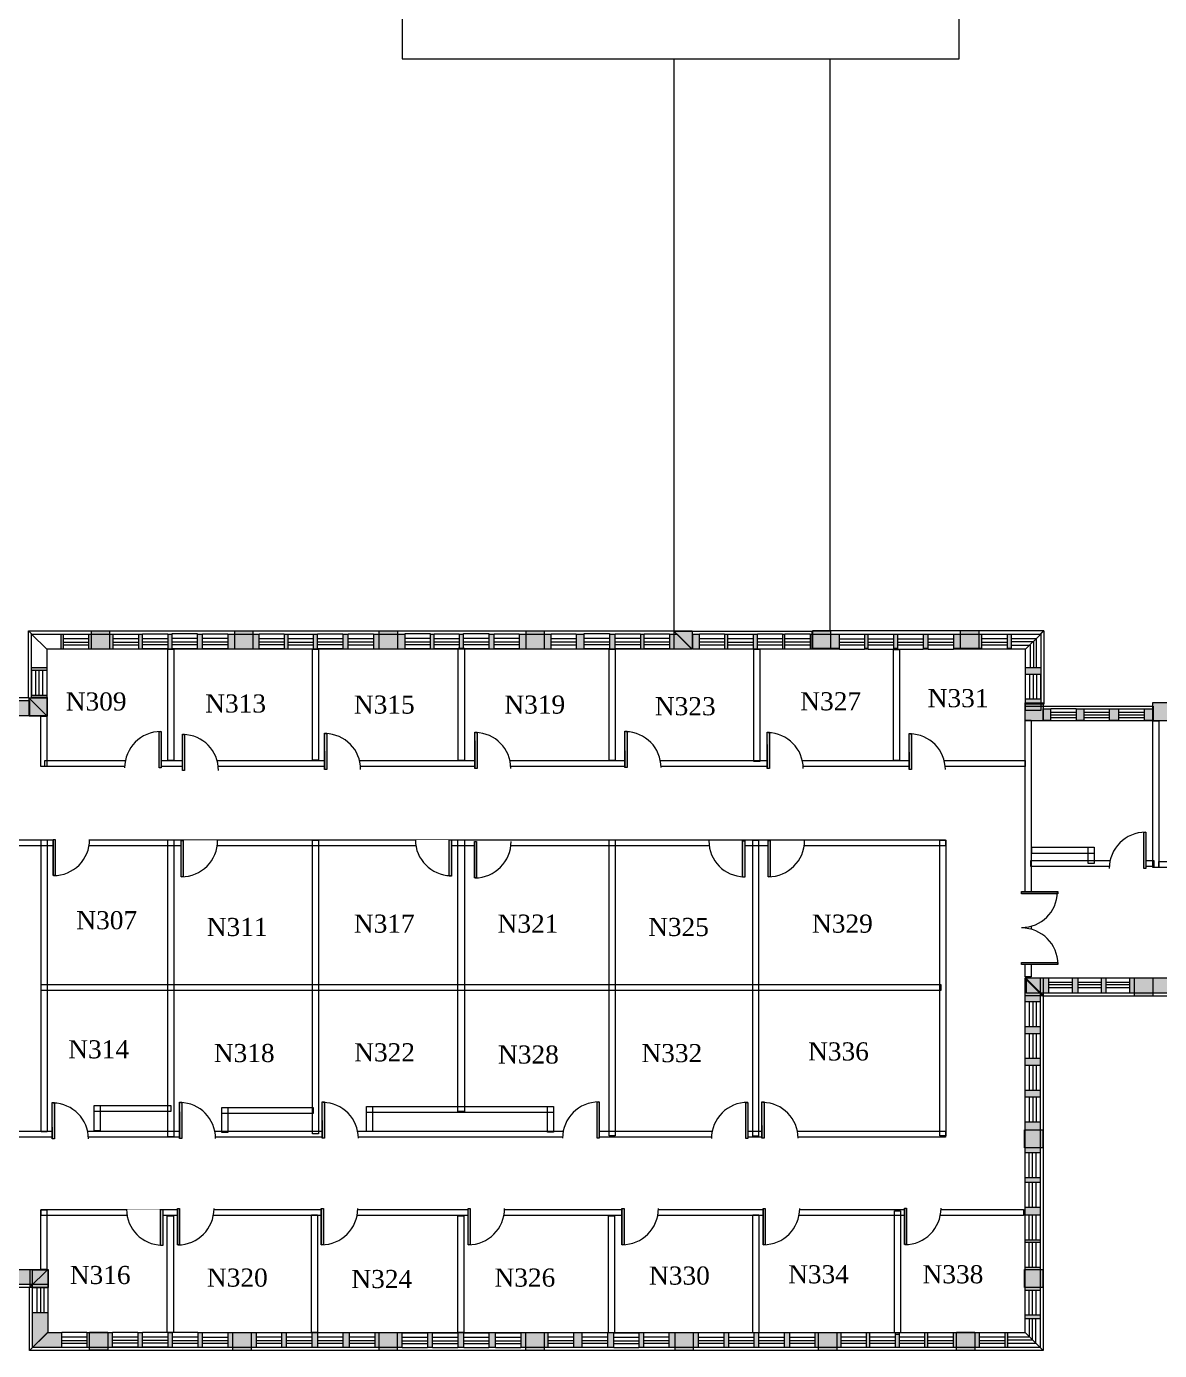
# Model space of a CAD drawing. Header units: inches. Extents: x -1965 to 2413, y -2287 to 2152.
# Drawn here: x -1123 to 1, y -1929 to -616 of the extents above; entities that cross this region are included whole.
import ezdxf

# ---------------------------------------------------------------- set-up
doc = ezdxf.new("R2010")
doc.units = ezdxf.units.IN
doc.header["$LTSCALE"] = 96
doc.header["$MEASUREMENT"] = 0
doc.layers.add('None', color=7, linetype='Continuous', lineweight=5)
doc.styles.add('Times', font='Times')

# ---------------------------------------------------------------- blocks, each defined once
blk = doc.blocks.new("1'6 Pier")
at = {"layer": 'None', "linetype": 'Continuous', "lineweight": 5}
blk.add_hatch(color=255, dxfattribs=at).paths.add_polyline_path([(-9, 9), (9, 9), (9, -9), (-9, -9)])
at = {"layer": 'None', "color": 7, "linetype": 'Continuous', "lineweight": 5}
blk.add_lwpolyline([(-9, 9), (9, 9), (9, -9), (-9, -9)], close=True, dxfattribs=at)
blk = doc.blocks.new("3' dr lh")
at = {"color": 7, "linetype": 'Continuous', "lineweight": 5}
blk.add_wipeout([(-18, 18.1), (-11, 17.4), (-4.2, 15.4), (2, 12.1), (7.5, 7.6), (11.9, 2.1), (15.3, -4.1), (17.3, -10.9), (18, -17.9), (-18, -17.9)], dxfattribs=at).dxf.layer = 'None'
at = {"layer": 'None', "linetype": 'Continuous', "lineweight": 5}
blk.add_hatch(color=255, dxfattribs=at).paths.add_polyline_path([(-18, -16.1), (18, -16.1), (18, -18.1), (-18, -18.1)])
at = {"layer": 'None', "color": 7, "linetype": 'Continuous', "lineweight": 5}
blk.add_lwpolyline([(-18, -16.1), (18, -16.1), (18, -18.1), (-18, -18.1)], close=True, dxfattribs=at)
blk.add_arc((-18, -17.9), 36, 0, 90, dxfattribs=at)
blk = doc.blocks.new('*U4')
at = {"color": 7, "linetype": 'Continuous', "lineweight": 5}
blk.add_wipeout([(18, 0), (11, 0.7), (4.2, 2.7), (-2, 6.1), (-7.5, 10.5), (-11.9, 16), (-15.3, 22.2), (-17.3, 29), (-18, 36), (18, 36)], dxfattribs=at).dxf.layer = 'None'
at = {"layer": 'None', "linetype": 'Continuous', "lineweight": 5}
blk.add_hatch(color=255, dxfattribs=at).paths.add_polyline_path([(18, 34.2), (-18, 34.2), (-18, 36.2), (18, 36.2)])
at = {"layer": 'None', "color": 7, "linetype": 'Continuous', "lineweight": 5}
blk.add_lwpolyline([(18, 34.2), (-18, 34.2), (-18, 36.2), (18, 36.2)], close=True, dxfattribs=at)
blk.add_arc((18, 36), 36, 180, 270, dxfattribs=at)
blk = doc.blocks.new('*U5')
at = {"color": 7, "linetype": 'Continuous', "lineweight": 5}
blk.add_wipeout([(-17.5, -35.4), (-16.7, -28.5), (-14.6, -22), (-11.3, -16), (-6.9, -10.7), (-1.5, -6.4), (4.6, -3.1), (11.2, -1.2), (18, -0.5), (18, -36)], dxfattribs=at).dxf.layer = 'None'
at = {"layer": 'None', "linetype": 'Continuous', "lineweight": 5}
blk.add_hatch(color=255, dxfattribs=at).paths.add_polyline_path([(-18, -36.2), (-18, -34), (18, -34), (18, -36.2)])
at = {"layer": 'None', "color": 7, "linetype": 'Continuous', "lineweight": 5}
blk.add_lwpolyline([(-18, -36.2), (-18, -34), (18, -34), (18, -36.2)], close=True, dxfattribs=at)
blk.add_arc((18, -36), 35.5, 90, 178.9999, dxfattribs=at)
blk = doc.blocks.new("6' dbl")
at = {"layer": 'None', "color": 7}
blk.add_blockref('*U4', (0, 0), dxfattribs=at)
blk.add_blockref('*U5', (0, 0), dxfattribs=at)
blk = doc.blocks.new("1'-11' wind")
at = {"color": 7, "linetype": 'Continuous', "lineweight": 5}
blk.add_wipeout([(-11.5, 7.5), (11.5, 7.5), (11.5, -7.5), (-11.5, -7.5)], dxfattribs=at).dxf.layer = 'None'
at = {"layer": 'None', "color": 7, "linetype": 'Continuous', "lineweight": 5}
blk.add_lwpolyline([(-11.5, 7.5), (11.5, 7.5), (11.5, -7.5), (-11.5, -7.5)], close=True, dxfattribs=at)
at = {"color": 7, "linetype": 'Continuous', "lineweight": 5}
blk.add_wipeout([(-11.5, 3.125), (11.5, 3.125), (11.5, -2.25), (-11.5, -2.25)], dxfattribs=at).dxf.layer = 'None'
at = {"layer": 'None', "color": 7, "linetype": 'Continuous', "lineweight": 5}
blk.add_line((-11.5, 0.875), (11.5, 0.875), dxfattribs=at)
blk.add_lwpolyline([(-11.5, 3.125), (11.5, 3.125), (11.5, -2.25), (-11.5, -2.25)], close=True, dxfattribs=at)
blk = doc.blocks.new("2'-1 wind")
at = {"color": 7, "linetype": 'Continuous', "lineweight": 5}
blk.add_wipeout([(7.5, 12.5), (7.5, -12.5), (-7.5, -12.5), (-7.5, 12.5)], dxfattribs=at).dxf.layer = 'None'
at = {"layer": 'None', "color": 7, "linetype": 'Continuous', "lineweight": 5}
blk.add_lwpolyline([(7.5, 12.5), (7.5, -12.5), (-7.5, -12.5), (-7.5, 12.5)], close=True, dxfattribs=at)
at = {"color": 7, "linetype": 'Continuous', "lineweight": 5}
blk.add_wipeout([(-3.5, 12.5), (3, 12.5), (3, -12.5), (-3.5, -12.5)], dxfattribs=at).dxf.layer = 'None'
at = {"layer": 'None', "color": 7, "linetype": 'Continuous', "lineweight": 5}
blk.add_line((-0.5, 12.5), (-0.5, -12.5), dxfattribs=at)
blk.add_lwpolyline([(-3.5, 12.5), (3, 12.5), (3, -12.5), (-3.5, -12.5)], close=True, dxfattribs=at)
blk = doc.blocks.new("3' dr rh")
at = {"color": 7, "linetype": 'Continuous', "lineweight": 5}
blk.add_wipeout([(-17, 17.5), (-10.2, 16.7), (-3.6, 14.6), (2.4, 11.3), (7.7, 6.9), (12, 1.5), (15.2, -4.6), (17.2, -11.2), (17.9, -18), (-17.6, -18)], dxfattribs=at).dxf.layer = 'None'
at = {"layer": 'None', "linetype": 'Continuous', "lineweight": 5}
blk.add_hatch(color=255, dxfattribs=at).paths.add_polyline_path([(-17.9, 18), (-15.6, 18), (-15.6, -18), (-17.9, -18)])
at = {"layer": 'None', "color": 7, "linetype": 'Continuous', "lineweight": 5}
blk.add_lwpolyline([(-17.9, 18), (-15.6, 18), (-15.6, -18), (-17.9, -18)], close=True, dxfattribs=at)
blk.add_arc((-17.6, -18), 35.5, 0, 88.9999, dxfattribs=at)

msp = doc.modelspace()

# ---------------------------------------------------------------- linework, layer by layer
at = {"layer": 'None', "color": 7, "linetype": 'Continuous', "lineweight": 5}
for points in [[(-132.5, -1350), (-1104.5, -1350), (-1104.5, -1344), (-132.5, -1344)], [(-211.5, -1428.5), (-1484, -1428.5), (-1484, -1422.5), (-211.5, -1422.5)], [(-1108, -1712), (-1108, -1422.5), (-1102, -1422.5), (-1102, -1712)], [(-976.6, -1422.5), (-976.6, -1717), (-982.6, -1717), (-982.6, -1422.5)], [(-833, -1423), (-833, -1714), (-839, -1714), (-839, -1423)], [(-695, -1692), (-695, -1422.5), (-688.5, -1422.5), (-688.5, -1692)], [(-539, -1422.5), (-539, -1716), (-545, -1716), (-545, -1422.5)], [(-397, -1423), (-397, -1716.5), (-402.5, -1716.5), (-402.5, -1423)], [(-211, -1423), (-211, -1716), (-217, -1716), (-217, -1423)], [(-126, -1430), (-64, -1430), (-64, -1436), (-126, -1436)], [(-64, -1430), (-64, -1446), (-70, -1446), (-70, -1430)], [(-5, -1449), (-127, -1449), (-127, -1443), (-5, -1443)], [(331.2, -1450), (0, -1450), (0, -1444), (331.2, -1444)], [(-216, -1572), (-1108, -1572), (-1108, -1566), (-216, -1566)], [(-785.4, -1711.9), (-785.4, -1686.9), (-779.4, -1686.9), (-779.4, -1711.9)], [(-785.4, -1686.9), (-600, -1686.9), (-600, -1692.9), (-785.4, -1692.9)], [(-600, -1687), (-600, -1712.5), (-606, -1712.5), (-606, -1687)], [(-211.5, -1717.5), (-1482, -1717.5), (-1482, -1711.5), (-211.5, -1711.5)]]:
    msp.add_lwpolyline(points, close=True, dxfattribs=at)

# ---------------------------------------------------------------- texts
at = {"layer": 'None', "color": 7, "char_height": 17.96, "attachment_point": 1, "style": 'Times'}
for s, insert in [('N331', (-229.1, -1273.1)), ('N309', (-1083.7, -1276.4)), ('N313', (-945.4, -1278.4)), ('N315', (-798, -1279.5)), ('N319', (-648.8, -1279.5)), ('N323', (-499.6, -1281.1)), ('N327', (-355.4, -1276.2)), ('N307', (-1073.2, -1493.3)), ('N317', (-798, -1496.7)), ('N321', (-655.5, -1496.7)), ('N329', (-343.8, -1496.7)), ('N311', (-943.9, -1500)), ('N325', (-506.3, -1500)), ('N314', (-1081.2, -1621.3)), ('N318', (-936.9, -1625)), ('N322', (-797.7, -1624.3)), ('N328', (-655.1, -1626.5)), ('N332', (-512.9, -1625.1)), ('N336', (-347.7, -1623.4)), ('N316', (-1079.7, -1845.1)), ('N320', (-943.7, -1847.7)), ('N324', (-800.5, -1849.1)), ('N326', (-658.6, -1847.7)), ('N330', (-505.4, -1845.7)), ('N334', (-367.5, -1844.4)), ('N338', (-234.2, -1844.4))]:
    msp.add_mtext(s, dxfattribs=dict(at, insert=insert))

# ---------------------------------------------------------------- wipeouts: each hides what was drawn before it
at = {"color": 7, "linetype": 'Continuous', "lineweight": 5}
for points in [[(-1002, 1440), (-1002, 582), (-750, 582), (-750, 396), (-1884, 396), (-1884, -12), (-750, -12), (-750, -648), (-198, -648), (-198, -66), (-156, -66), (-156, 456), (-192, 456), (-192, 1038), (-750, 1038), (-750, 708), (-864, 708), (-864, 1440)], [(-1269.5, -1281.5), (-1102, -1281.5), (-1102, -1299.5), (-1269.5, -1299.5)], [(-132.5, -1290), (-5.5, -1290), (-5.5, -1304.5), (-132.5, -1304.5)], [(-132, -1559.5), (279, -1559.5), (261, -1577.5), (-114, -1577.5)]]:
    msp.add_wipeout(points, dxfattribs=at).dxf.layer = 'None'

# ---------------------------------------------------------------- next in the draw order: linework, layer by layer
at = {"layer": 'None', "color": 7, "linetype": 'Continuous', "lineweight": 5}
for points in [[(-1002, 1440), (-1002, 582), (-750, 582), (-750, 396), (-1884, 396), (-1884, -12), (-750, -12), (-750, -648), (-198, -648), (-198, -66), (-156, -66), (-156, 456), (-192, 456), (-192, 1038), (-750, 1038), (-750, 708), (-864, 708), (-864, 1440)], [(-1269.5, -1281.5), (-1102, -1281.5), (-1102, -1299.5), (-1269.5, -1299.5)], [(-132.5, -1290), (-5.5, -1290), (-5.5, -1304.5), (-132.5, -1304.5)], [(0, -1304.5), (0, -1450), (-6, -1450), (-6, -1304.5)], [(-132, -1559.5), (279, -1559.5), (261, -1577.5), (-114, -1577.5)]]:
    msp.add_lwpolyline(points, close=True, dxfattribs=at)

# ---------------------------------------------------------------- next in the draw order: block references
at = {"layer": 'None', "color": 7}
for name, p in [("1'6 Pier", (3, -1295.5)), ("3' dr rh", (-950.2, -1335.7)), ("3' dr rh", (-660.3, -1333.8)), ("3' dr rh", (-511.4, -1332.9)), ("3' dr rh", (-370.4, -1333.9)), ("3' dr rh", (-229.5, -1335)), ("1'6 Pier", (-15, -1568.5)), ("3' dr rh", (-1079.1, -1701.1)), ("3' dr rh", (-953.1, -1700.6)), ("3' dr rh", (-811.5, -1700.5)), ("3' dr rh", (-375.5, -1700.5))]:
    msp.add_blockref(name, p, dxfattribs=at)
for name, p, rotation in [("3' dr lh", (-31, -1433), 90), ("3' dr lh", (-1078.1, -1440.1), -90), ("3' dr lh", (-951.2, -1441.2), -90), ("3' dr rh", (-719.1, -1440.6), 180), ("3' dr lh", (-660.2, -1442.3), -90), ("3' dr rh", (-428.2, -1441.7), 180), ("3' dr lh", (-369.3, -1441.3), -90), ("3' dr lh", (-573, -1700.5), 90), ("3' dr lh", (-425.4, -1700.9), 90)]:
    msp.add_blockref(name, p, dxfattribs=dict(at, rotation=rotation))

# ---------------------------------------------------------------- next in the draw order: linework, layer by layer
at = {"layer": 'None', "color": 7, "linetype": 'Continuous', "lineweight": 5}
for points in [[(-1055.5, -1711), (-1055.5, -1686), (-1049.5, -1686), (-1049.5, -1711)], [(-1055.5, -1686), (-979.5, -1686), (-979.5, -1692), (-1055.5, -1692)], [(-928.9, -1712.9), (-928.9, -1687.9), (-922.9, -1687.9), (-922.9, -1712.9)], [(-928.9, -1687.9), (-838.4, -1687.9), (-838.4, -1693.9), (-928.9, -1693.9)]]:
    msp.add_lwpolyline(points, close=True, dxfattribs=at)

# ---------------------------------------------------------------- next in the draw order: wipeouts: each hides what was drawn before it
at = {"color": 7, "linetype": 'Continuous', "lineweight": 5}
for points in [[(-480.5, -648), (-326, -648), (-326, -1216), (-480.5, -1216)], [(-132.5, -1911), (-132.5, -1560), (-114.5, -1578), (-114.5, -1929)]]:
    msp.add_wipeout(points, dxfattribs=at).dxf.layer = 'None'

# ---------------------------------------------------------------- next in the draw order: hatches: boundary and pattern name
at = {"layer": 'None', "linetype": 'Continuous', "lineweight": 5}
msp.add_hatch(color=255, dxfattribs=at).paths.add_polyline_path([(261.5, -1574.5), (-131, -1574.5), (-131, -1559.5), (261.5, -1559.5)])

# ---------------------------------------------------------------- next in the draw order: linework, layer by layer
at = {"layer": 'None', "color": 7, "linetype": 'Continuous', "lineweight": 5}
for points in [[(-480.5, -648), (-326, -648), (-326, -1216), (-480.5, -1216)], [(-132.5, -1558.5), (-132.5, -1304), (-126.5, -1304), (-126.5, -1558.5)], [(-132.5, -1911), (-132.5, -1560), (-114.5, -1578), (-114.5, -1929)], [(261.5, -1574.5), (-131, -1574.5), (-131, -1559.5), (261.5, -1559.5)]]:
    msp.add_lwpolyline(points, close=True, dxfattribs=at)

# ---------------------------------------------------------------- next in the draw order: block references
at = {"layer": 'None', "color": 7}
for p in [(-124, -1719), (-124, -1857.5)]:
    msp.add_blockref("1'6 Pier", p, dxfattribs=at)

# ---------------------------------------------------------------- next in the draw order: block references
at = {"layer": 'None', "color": 7, "rotation": 180}
msp.add_blockref("6' dbl", (-118, -1510), dxfattribs=at)
at = {"layer": 'None', "color": 7}
msp.add_blockref("1'-11' wind", (-40.5, -1567), dxfattribs=at)

# ---------------------------------------------------------------- next in the draw order: wipeouts: each hides what was drawn before it
at = {"color": 7, "linetype": 'Continuous', "lineweight": 5}
for points in [[(-463, -1233.5), (-1102.5, -1233.5), (-1120.5, -1215.5), (-481, -1215.5)], [(-343, -1215), (-114, -1215), (-132, -1233), (-343, -1233)], [(-1101.5, -1911), (-132.5, -1911), (-114.5, -1929), (-1119.5, -1929)]]:
    msp.add_wipeout(points, dxfattribs=at).dxf.layer = 'None'

# ---------------------------------------------------------------- next in the draw order: hatches: boundary and pattern name
at = {"layer": 'None', "linetype": 'Continuous', "lineweight": 211}
msp.add_hatch(color=255, dxfattribs=at).paths.add_polyline_path([(-117.5, -1559.5), (-117.5, -1926), (-132.5, -1911), (-132.5, -1559.5)])

# ---------------------------------------------------------------- next in the draw order: linework, layer by layer
at = {"layer": 'None', "color": 7, "linetype": 'Continuous', "lineweight": 5}
for points in [[(-463, -1233.5), (-1102.5, -1233.5), (-1120.5, -1215.5), (-481, -1215.5)], [(-343, -1215), (-114, -1215), (-132, -1233), (-343, -1233)], [(-117.5, -1559.5), (-117.5, -1926), (-132.5, -1911), (-132.5, -1559.5)], [(-256, -1790.5), (-256, -1913), (-262, -1913), (-262, -1790.5)], [(-1101.5, -1911), (-132.5, -1911), (-114.5, -1929), (-1119.5, -1929)]]:
    msp.add_lwpolyline(points, close=True, dxfattribs=at)

# ---------------------------------------------------------------- next in the draw order: block references
at = {"layer": 'None', "color": 7}
for name, p in [("1'6 Pier", (-1049.2, -1224.5)), ("1'6 Pier", (-907.2, -1224.5)), ("1'6 Pier", (-763.8, -1224.5)), ("1'6 Pier", (-618.2, -1224.5)), ("1'6 Pier", (-334.5, -1224.5)), ("1'6 Pier", (-187.5, -1224)), ("1'-11' wind", (-68.5, -1567)), ("1'6 Pier", (-1051, -1919.8)), ("1'6 Pier", (-909, -1920)), ("1'6 Pier", (-764, -1920)), ("1'6 Pier", (-618.5, -1920)), ("1'6 Pier", (-470.5, -1920)), ("1'6 Pier", (-328.2, -1920)), ("1'6 Pier", (-191.4, -1919.9))]:
    msp.add_blockref(name, p, dxfattribs=at)

# ---------------------------------------------------------------- next in the draw order: block references
for name, p in [("1'-11' wind", (-97.5, -1567)), ("2'-1 wind", (-125, -1745.2)), ("2'-1 wind", (-125, -1807)), ("2'-1 wind", (-125, -1881.5))]:
    msp.add_blockref(name, p, dxfattribs=at)

# ---------------------------------------------------------------- next in the draw order: wipeouts: each hides what was drawn before it
at = {"color": 7, "linetype": 'Continuous', "lineweight": 5}
for points in [[(-1102.5, -1233.5), (-1102.5, -1299.5), (-1120.5, -1281.5), (-1120.5, -1215.5)], [(-114, -1215.5), (-114, -1288), (-132, -1288), (-132, -1233.5)], [(-1101.5, -1848.5), (-1101.5, -1911), (-1119.5, -1929), (-1119.5, -1866.5)]]:
    msp.add_wipeout(points, dxfattribs=at).dxf.layer = 'None'

# ---------------------------------------------------------------- next in the draw order: hatches: boundary and pattern name
at = {"layer": 'None', "linetype": 'Continuous', "lineweight": 211}
for points in [[(-1117.5, -1281.5), (-1117.5, -1218.5), (-1102.5, -1233.5), (-1102.5, -1281.5)], [(-117, -1218.5), (-117, -1294.5), (-132, -1294.5), (-132, -1233.5)], [(-1252, -1284.5), (-1119.5, -1284.5), (-1119.5, -1299.5), (-1252, -1299.5)], [(-117.5, -1926), (-1116.8, -1926), (-1101.8, -1911), (-132.5, -1911)]]:
    msp.add_hatch(color=255, dxfattribs=at).paths.add_polyline_path(points)
at = {"layer": 'None', "linetype": 'Continuous', "lineweight": 5}
for points in [[(-1117.5, -1218.5), (-477.5, -1218.5), (-462.5, -1233.5), (-1102.5, -1233.5)], [(-462, -1218.5), (-117, -1218.5), (-132, -1233.5), (-462, -1233.5)], [(-114.5, -1292.6), (-6.1, -1292.6), (-6.1, -1304.3), (-114.5, -1304.3)]]:
    msp.add_hatch(color=255, dxfattribs=at).paths.add_polyline_path(points)

# ---------------------------------------------------------------- next in the draw order: linework, layer by layer
at = {"layer": 'None', "color": 7, "linetype": 'Continuous', "lineweight": 5}
for points in [[(-1102.5, -1233.5), (-1102.5, -1299.5), (-1120.5, -1281.5), (-1120.5, -1215.5)], [(-1117.5, -1281.5), (-1117.5, -1218.5), (-1102.5, -1233.5), (-1102.5, -1281.5)], [(-1117.5, -1218.5), (-477.5, -1218.5), (-462.5, -1233.5), (-1102.5, -1233.5)], [(-462, -1218.5), (-117, -1218.5), (-132, -1233.5), (-462, -1233.5)], [(-114, -1215.5), (-114, -1288), (-132, -1288), (-132, -1233.5)], [(-117, -1218.5), (-117, -1294.5), (-132, -1294.5), (-132, -1233.5)], [(-1252, -1284.5), (-1119.5, -1284.5), (-1119.5, -1299.5), (-1252, -1299.5)], [(-114.5, -1292.6), (-6.1, -1292.6), (-6.1, -1304.3), (-114.5, -1304.3)], [(-1102.5, -1300), (-1102.5, -1350), (-1108.5, -1350), (-1108.5, -1300)], [(-1101.5, -1848.5), (-1101.5, -1911), (-1119.5, -1929), (-1119.5, -1866.5)], [(-117.5, -1926), (-1116.8, -1926), (-1101.8, -1911), (-132.5, -1911)]]:
    msp.add_lwpolyline(points, close=True, dxfattribs=at)

# ---------------------------------------------------------------- next in the draw order: block references
at = {"layer": 'None', "color": 7}
for name, p in [("1'6 Pier", (-1111, -1290.8)), ("1'6 Pier", (-123.5, -1295.6)), ("1'6 Pier", (-123.5, -1568.4)), ("2'-1 wind", (-125, -1774.7)), ("2'-1 wind", (-125, -1834.2))]:
    msp.add_blockref(name, p, dxfattribs=at)

# ---------------------------------------------------------------- next in the draw order: linework, layer by layer
at = {"layer": 'None', "color": 7, "linetype": 'Continuous', "lineweight": 5}
msp.add_lwpolyline([(-1108, -1789), (-134, -1789), (-134, -1795), (-1108, -1795)], close=True, dxfattribs=at)

# ---------------------------------------------------------------- next in the draw order: block references
at = {"layer": 'None', "color": 7}
for p, rotation in [((-1073.5, -1226), 90), ((-1024.2, -1226.1), 90), ((-879.5, -1225.8), 90), ((-734.8, -1225.6), 90), ((-590, -1225.9), 90), ((-557.2, -1225.6), 90), ((-443, -1225.9), 90), ((-304.2, -1226.2), 90), ((-162.8, -1226), 90), ((-124.7, -1270.7), 180), ((-125, -1595.5), 180), ((-1075.2, -1918.4), 90), ((-935.5, -1918.6), 90), ((-821.4, -1918.5), 90), ((-789.8, -1918.5), 90), ((-676.6, -1918.8), 90), ((-645, -1918.8), 90), ((-592.8, -1918.5), 90), ((-498.2, -1918.5), 90), ((-353.4, -1918.6), 90), ((-216.5, -1918.5), 90), ((-165.2, -1918.5), 90)]:
    msp.add_blockref("2'-1 wind", p, dxfattribs=dict(at, rotation=rotation))
msp.add_blockref("2'-1 wind", (-1109.9, -1267), dxfattribs=at)

# ---------------------------------------------------------------- next in the draw order: wipeouts: each hides what was drawn before it
at = {"color": 7, "linetype": 'Continuous', "lineweight": 5}
for points in [[(-107, -1292.5), (-82, -1292.5), (-82, -1304.5), (-107, -1304.5)], [(-74.1, -1292.6), (-49.1, -1292.6), (-49.1, -1304.6), (-74.1, -1304.6)], [(-39.6, -1292.6), (-14.6, -1292.6), (-14.6, -1304.5), (-39.6, -1304.5)], [(-1270, -1848.5), (-1101.5, -1848.5), (-1119.5, -1866.5), (-1252, -1866.5)]]:
    msp.add_wipeout(points, dxfattribs=at).dxf.layer = 'None'

# ---------------------------------------------------------------- next in the draw order: hatches: boundary and pattern name
at = {"layer": 'None', "linetype": 'Continuous', "lineweight": 211}
for points in [[(-1101.5, -1863.5), (-1270, -1863.5), (-1270, -1848.5), (-1101.5, -1848.5)], [(-1116.5, -1926), (-1116.5, -1849), (-1101.5, -1849), (-1101.5, -1911)]]:
    msp.add_hatch(color=255, dxfattribs=at).paths.add_polyline_path(points)

# ---------------------------------------------------------------- next in the draw order: linework, layer by layer
at = {"layer": 'None', "color": 7, "linetype": 'Continuous', "lineweight": 5}
for points in [[(-107, -1292.5), (-82, -1292.5), (-82, -1304.5), (-107, -1304.5)], [(-74.1, -1292.6), (-49.1, -1292.6), (-49.1, -1304.6), (-74.1, -1304.6)], [(-39.6, -1292.6), (-14.6, -1292.6), (-14.6, -1304.5), (-39.6, -1304.5)], [(-1102.5, -1789.5), (-1102.5, -1848.5), (-1108.5, -1848.5), (-1108.5, -1789.5)], [(-1270, -1848.5), (-1101.5, -1848.5), (-1119.5, -1866.5), (-1252, -1866.5)], [(-1101.5, -1863.5), (-1270, -1863.5), (-1270, -1848.5), (-1101.5, -1848.5)], [(-1116.5, -1926), (-1116.5, -1849), (-1101.5, -1849), (-1101.5, -1911)]]:
    msp.add_lwpolyline(points, close=True, dxfattribs=at)

# ---------------------------------------------------------------- next in the draw order: block references
at = {"layer": 'None', "color": 7}
for name, p, rotation in [("2'-1 wind", (-995, -1225.8), 90), ("2'-1 wind", (-850.8, -1226.1), 90), ("2'-1 wind", (-706, -1225.8), 90), ("2'-1 wind", (-526.5, -1225.7), 90), ("2'-1 wind", (-414.8, -1226.1), 90), ("2'-1 wind", (-275.5, -1226.2), 90), ("2'-1 wind", (-125, -1627), 180), ("3' dr lh", (-514.1, -1806.1), -90), ("3' dr lh", (-234, -1806), -90), ("2'-1 wind", (-965.2, -1918.4), 90), ("2'-1 wind", (-852.2, -1918.5), 90), ("2'-1 wind", (-707.5, -1918.8), 90), ("2'-1 wind", (-527.9, -1918.8), 90), ("2'-1 wind", (-383.9, -1918.6), 90), ("2'-1 wind", (-244.6, -1918.5), 90)]:
    msp.add_blockref(name, p, dxfattribs=dict(at, rotation=rotation))
msp.add_blockref("1'6 Pier", (-1110, -1857.5), dxfattribs=at)

# ---------------------------------------------------------------- next in the draw order: wipeouts: each hides what was drawn before it
at = {"color": 7, "linetype": 'Continuous', "lineweight": 5}
for points in [[(-1117.5, -1252), (-1117.5, -1218.5), (-1102.5, -1233.5), (-1102.5, -1252)], [(-146, -1218.5), (-117, -1218.5), (-132, -1233.5), (-146, -1233.5)], [(-149.5, -1911), (-132.5, -1911), (-117.5, -1926), (-149.5, -1926)]]:
    msp.add_wipeout(points, dxfattribs=at).dxf.layer = 'None'

# ---------------------------------------------------------------- next in the draw order: linework, layer by layer
at = {"layer": 'None', "color": 7, "linetype": 'Continuous', "lineweight": 5}
for points in [[(-1117.5, -1252), (-1117.5, -1218.5), (-1102.5, -1233.5), (-1102.5, -1252)], [(-146, -1218.5), (-117, -1218.5), (-132, -1233.5), (-146, -1233.5)], [(-539, -1233.5), (-539, -1344), (-545, -1344), (-545, -1233.5)], [(-834, -1794.5), (-834, -1911), (-840, -1911), (-840, -1794.5)], [(-689, -1795.5), (-689, -1911), (-695, -1911), (-695, -1795.5)], [(-149.5, -1911), (-132.5, -1911), (-117.5, -1926), (-149.5, -1926)]]:
    msp.add_lwpolyline(points, close=True, dxfattribs=at)

# ---------------------------------------------------------------- next in the draw order: block references
at = {"layer": 'None', "color": 7}
for p, rotation in [((-965.8, -1225.6), 90), ((-821.5, -1225.8), 90), ((-676.8, -1225.6), 90), ((-497.7, -1225.7), 90), ((-385.5, -1225.9), 90), ((-246.2, -1226.2), 90), ((-125, -1658.5), 180), ((-1109, -1879.1), 180), ((-995, -1918.3), 90), ((-882.2, -1918.5), 90), ((-737.5, -1918.8), 90), ((-559.2, -1918.5), 90), ((-413.9, -1918.6), 90), ((-274, -1918.5), 90)]:
    msp.add_blockref("2'-1 wind", p, dxfattribs=dict(at, rotation=rotation))

# ---------------------------------------------------------------- next in the draw order: wipeouts: each hides what was drawn before it
at = {"color": 7, "linetype": 'Continuous', "lineweight": 5}
for points in [[(-107, -1296), (-82, -1296), (-82, -1301.5), (-107, -1301.5)], [(-74.1, -1296.1), (-49.1, -1296.1), (-49.1, -1301.6), (-74.1, -1301.6)], [(-39.6, -1296.1), (-14.6, -1296.1), (-14.6, -1301.5), (-39.6, -1301.5)]]:
    msp.add_wipeout(points, dxfattribs=at).dxf.layer = 'None'

# ---------------------------------------------------------------- next in the draw order: linework, layer by layer
at = {"layer": 'None', "color": 7, "linetype": 'Continuous', "lineweight": 5}
for p, q in [((-107, -1298.5), (-82, -1298.5)), ((-74.1, -1298.6), (-49.1, -1298.6)), ((-39.6, -1298.6), (-14.6, -1298.6))]:
    msp.add_line(p, q, dxfattribs=at)
for points in [[(-976.5, -1233.5), (-976.5, -1344), (-982.5, -1344), (-982.5, -1233.5)], [(-833, -1233.5), (-833, -1343.5), (-839, -1343.5), (-839, -1233.5)], [(-688.5, -1232.5), (-688.5, -1344), (-694.5, -1344), (-694.5, -1232.5)], [(-395.5, -1233.5), (-395.5, -1345), (-401.5, -1345), (-401.5, -1233.5)], [(-257, -1234), (-257, -1344), (-263, -1344), (-263, -1234)], [(-107, -1296), (-82, -1296), (-82, -1301.5), (-107, -1301.5)], [(-74.1, -1296.1), (-49.1, -1296.1), (-49.1, -1301.6), (-74.1, -1301.6)], [(-39.6, -1296.1), (-14.6, -1296.1), (-14.6, -1301.5), (-39.6, -1301.5)], [(-977, -1795.5), (-977, -1911), (-983, -1911), (-983, -1795.5)], [(-539.5, -1795.5), (-539.5, -1911.5), (-545.5, -1911.5), (-545.5, -1795.5)], [(-396.5, -1794.5), (-396.5, -1911.5), (-402.5, -1911.5), (-402.5, -1794.5)]]:
    msp.add_lwpolyline(points, close=True, dxfattribs=at)

# ---------------------------------------------------------------- next in the draw order: block references
at = {"layer": 'None', "color": 7}
for name, p, rotation in [("2'-1 wind", (-935.5, -1225.7), 90), ("2'-1 wind", (-791.2, -1225.9), 90), ("2'-1 wind", (-646.5, -1225.7), 90), ("2'-1 wind", (-358.2, -1225.9), 90), ("2'-1 wind", (-216, -1226.2), 90), ("2'-1 wind", (-125, -1690), 180), ("3' dr lh", (-812.2, -1806.2), -90), ("3' dr lh", (-666.7, -1806.2), -90), ("2'-1 wind", (-1024.8, -1918.3), 90), ("2'-1 wind", (-443.8, -1918.6), 90), ("2'-1 wind", (-302.5, -1918.5), 90)]:
    msp.add_blockref(name, p, dxfattribs=dict(at, rotation=rotation))
msp.add_blockref("1'6 Pier", (-471.5, -1224.5), dxfattribs=at)

# ---------------------------------------------------------------- next in the draw order: wipeouts: each hides what was drawn before it
at = {"color": 7, "linetype": 'Continuous', "lineweight": 5}
for points in [[(-1088.5, -1233.5), (-1102.5, -1233.5), (-1117.5, -1218.5), (-1088.5, -1218.5)], [(-117, -1218.5), (-117, -1252), (-132, -1252), (-132, -1233.5)], [(-117.5, -1897.2), (-117.5, -1926), (-132.5, -1911), (-132.5, -1897.2)]]:
    msp.add_wipeout(points, dxfattribs=at).dxf.layer = 'None'

# ---------------------------------------------------------------- next in the draw order: linework, layer by layer
at = {"layer": 'None', "color": 7, "linetype": 'Continuous', "lineweight": 5}
for p, q in [((-146, -1223), (-121.5, -1223)), ((-146, -1229.5), (-127.5, -1229.5)), ((-145.5, -1226), (-124.5, -1226)), ((-127.5, -1229.5), (-127.5, -1252.5)), ((-124, -1252), (-124, -1225.5)), ((-121.5, -1223), (-121.5, -1252)), ((-128.5, -1897.2), (-128.5, -1915.5)), ((-125.5, -1897.2), (-125.5, -1918)), ((-122.2, -1897.2), (-122.2, -1921.8)), ((-149.5, -1915.5), (-128.8, -1915.5)), ((-149.5, -1918.5), (-125.5, -1918.5)), ((-149.5, -1921.8), (-122.2, -1921.8))]:
    msp.add_line(p, q, dxfattribs=at)
for points in [[(-1088.5, -1233.5), (-1102.5, -1233.5), (-1117.5, -1218.5), (-1088.5, -1218.5)], [(-117, -1218.5), (-117, -1252), (-132, -1252), (-132, -1233.5)], [(-117.5, -1897.2), (-117.5, -1926), (-132.5, -1911), (-132.5, -1897.2)]]:
    msp.add_lwpolyline(points, close=True, dxfattribs=at)

# ---------------------------------------------------------------- next in the draw order: block references
at = {"layer": 'None', "color": 7}
for name, p, rotation in [("3' dr lh", (-1007.2, -1333.2), 90), ("3' dr rh", (-1005.5, -1807), 180), ("3' dr lh", (-954.8, -1806.3), -90), ("3' dr lh", (-374.1, -1806.1), -90)]:
    msp.add_blockref(name, p, dxfattribs=dict(at, rotation=rotation))
msp.add_blockref("3' dr rh", (-809.2, -1334.8), dxfattribs=at)

doc.saveas('drawing.dxf')
